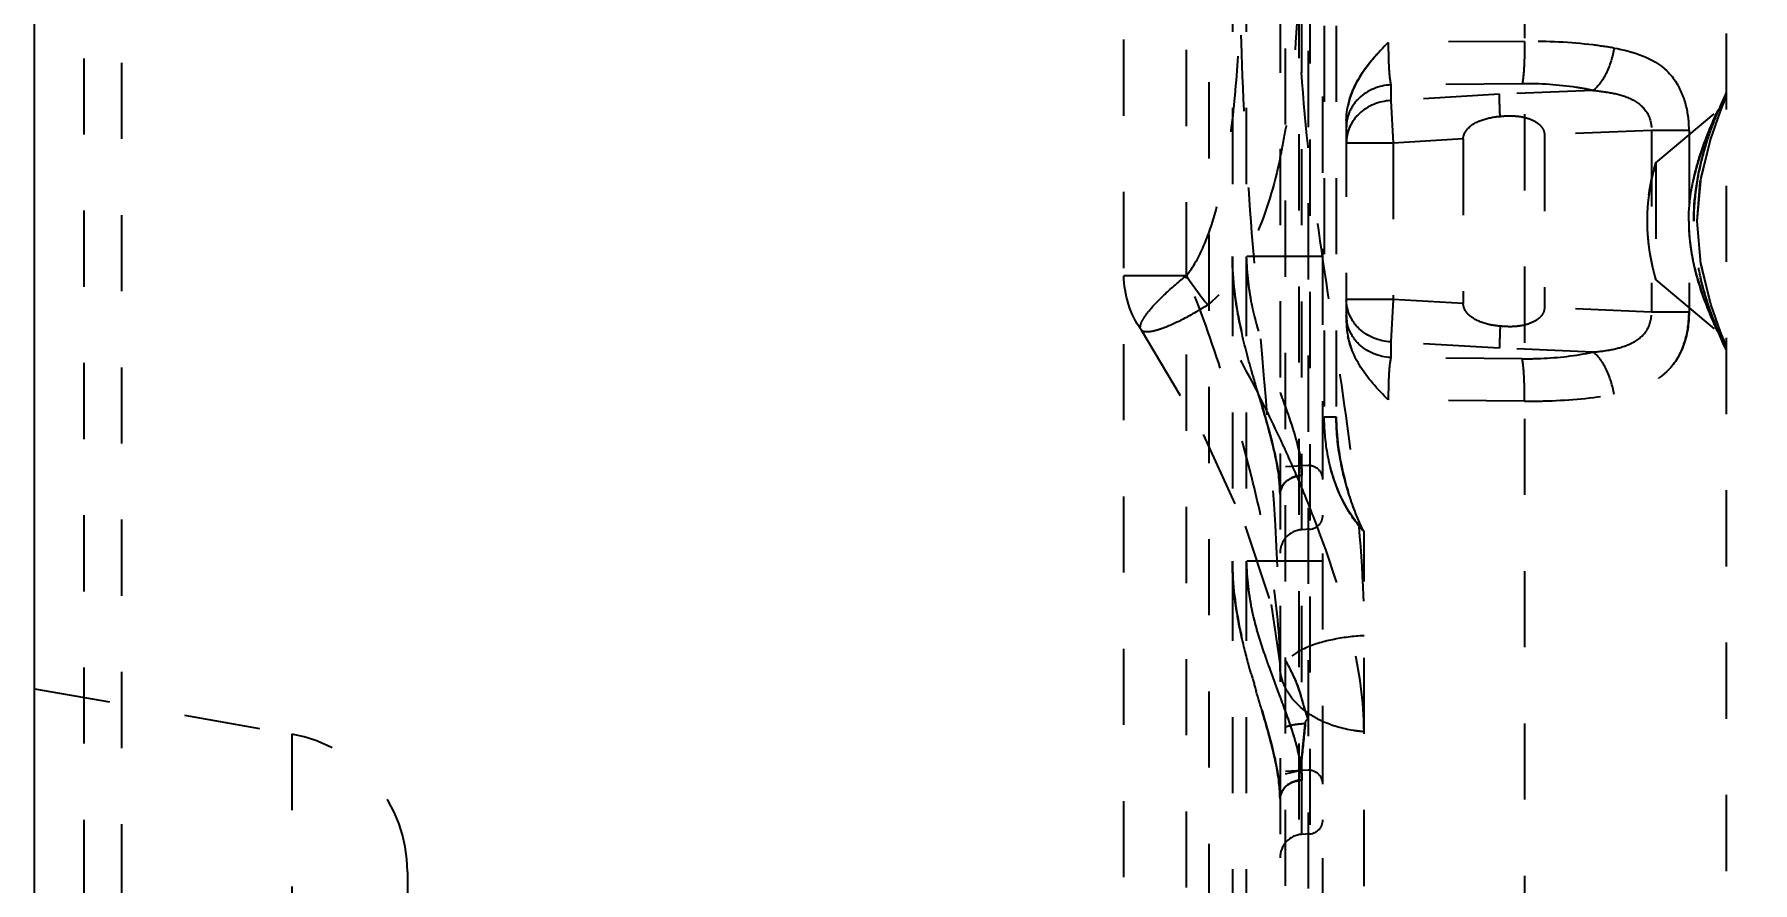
# Model space of a CAD drawing. Header units: millimetres. Extents: x 1147 to 12155, y -6137 to -4403.
# Drawn here: x 3268.09 to 3304.93, y -5221.93 to -5203.73 of the extents above; entities that cross this region are included whole.
import ezdxf

# ---------------------------------------------------------------- set-up
doc = ezdxf.new("R2010")
doc.units = ezdxf.units.MM
doc.header["$LTSCALE"] = 16.335
doc.header["$PDMODE"] = 3
doc.header["$PDSIZE"] = 0.3125
doc.linetypes.add('HIDDEN', pattern=[0.2, 0.1, -0.1])
doc.layers.get('0').update_dxf_attribs({"linetype": 'CONTINUOUS'})
doc.layers.get('Defpoints').update_dxf_attribs({"linetype": 'CONTINUOUS'})
doc.layers.add('DEFAULT_2', color=8, linetype='HIDDEN')
doc.styles.get("Standard").update_dxf_attribs({"font": 'txt', "width": 0.8})
doc.dimstyles.get("Standard").update_dxf_attribs({"dimtxt": 0.15625, "dimasz": 0.1875, "dimexe": 0.125, "dimexo": 0.0625, "dimtad": 0, "dimtih": 1, "dimtoh": 1, "dimdsep": 46, "dimtxsty": 'Standard', "dimcen": 0.09, "dimadec": 0, "dimazin": 0, "dimtp": 0.01, "dimtm": 0.01, "dimtfac": 1, "dimtofl": 0, "dimtmove": 0, "dimatfit": 3, "dimfxl": 0, "dimtolj": 1, "dimarcsym": 0})

# ---------------------------------------------------------------- blocks, each defined once
blk = doc.blocks.new('*D688')
at = {"color": 4, "lineweight": -2}
blk.add_line((3327.154, -5195.681), (3335.127, -5201.717), dxfattribs=at)
at = {"color": 4}
blk.add_solid([(3336.133, -5200.388), (3334.121, -5203.046), (3343.1, -5207.753)], dxfattribs=at)
at = {"layer": 'Defpoints', "color": 0}
for p in [(3343.1, -5207.753), (3351.073, -5213.79)]:
    blk.add_point(p, dxfattribs=at)
at = {"color": 6, "insert": (3313.867, -5185.621), "char_height": 10, "attachment_point": 5, "rotation": 322.8702}
blk.add_mtext('\\A1;∅10.00', dxfattribs=at)

msp = doc.modelspace()

# ---------------------------------------------------------------- linework, layer by layer
at = {"color": 7, "linetype": 'Continuous'}
msp.add_line((3268.086, -5503.772), (3268.086, -5023.709), dxfattribs=at)
at = {"layer": 'DEFAULT_2', "color": 8, "linetype": 'HIDDEN'}
for p, q in [((3293.277, -5402.415), (3293.277, -5115.128)), ((3295.718, -5399.454), (3295.718, -5118.089)), ((3295.207, -5396.995), (3295.207, -5120.548)), ((3294.799, -5121.249), (3294.799, -5396.294)), ((3292.79, -5388.654), (3292.79, -5127.217)), ((3295.437, -5127.584), (3295.437, -5389.959)), ((3291.451, -5388.431), (3291.451, -5129.112)), ((3294.918, -5388.619), (3294.918, -5128.948)), ((3295.401, -5128.948), (3295.401, -5388.595)), ((3293.777, -5133.436), (3293.777, -5244.192)), ((3294.074, -5133.436), (3294.074, -5244.192)), ((3295.267, -5220.896), (3295.267, -5138.281)), ((3300.043, -5169.51), (3300.043, -5254.971)), ((3304.365, -5174.31), (3304.365, -5256.018)), ((3269.144, -5200.981), (3269.144, -5316.562)), ((3269.958, -5201.076), (3269.958, -5316.467)), ((3295.747, -5203.55), (3295.747, -5211.935)), ((3296.004, -5203.549), (3296.004, -5211.936)), ((3300.043, -5203.883), (3297.121, -5203.908)), ((3299.991, -5204.793), (3297.174, -5204.817)), ((3297.174, -5204.817), (3297.174, -5205.154)), ((3299.504, -5205.019), (3297.174, -5205.154)), ((3301.51, -5204.936), (3299.504, -5205.019)), ((3304.327, -5205.179), (3304.365, -5204.985)), ((3297.174, -5205.154), (3297.226, -5206.064)), ((3302.857, -5206.486), (3304.186, -5205.371)), ((3296.221, -5205.584), (3296.221, -5209.901)), ((3302.766, -5205.794), (3300.469, -5205.89)), ((3302.766, -5205.794), (3302.766, -5209.69)), ((3303.571, -5205.794), (3302.766, -5205.794)), ((3303.571, -5205.794), (3303.571, -5209.69)), ((3297.226, -5206.064), (3296.221, -5206.064)), ((3298.728, -5205.977), (3297.226, -5206.064)), ((3297.226, -5206.064), (3297.226, -5209.421)), ((3298.728, -5205.977), (3298.728, -5209.508)), ((3300.469, -5205.89), (3300.469, -5209.595)), ((3302.857, -5206.486), (3302.849, -5206.515)), ((3302.849, -5206.514), (3302.857, -5206.486)), ((3302.857, -5206.486), (3302.857, -5208.999)), ((3295.718, -5208.497), (3293.777, -5208.497)), ((3304.032, -5209.502), (3303.816, -5208.607)), ((3292.79, -5208.911), (3291.451, -5208.911)), ((3302.857, -5208.999), (3302.849, -5208.971)), ((3302.849, -5208.973), (3302.857, -5208.999)), ((3302.857, -5208.999), (3304.186, -5210.114)), ((3297.226, -5209.421), (3296.221, -5209.421)), ((3297.226, -5209.421), (3297.174, -5210.331)), ((3298.728, -5209.508), (3297.226, -5209.421)), ((3302.766, -5209.69), (3300.469, -5209.595)), ((3303.571, -5209.69), (3302.766, -5209.69)), ((3291.82, -5210.073), (3291.82, -5210.072)), ((3297.174, -5210.331), (3297.174, -5210.667)), ((3299.504, -5210.466), (3297.174, -5210.331)), ((3299.991, -5210.692), (3297.174, -5210.667)), ((3301.51, -5210.549), (3299.504, -5210.466)), ((3304.365, -5210.499), (3304.327, -5210.306)), ((3300.043, -5211.602), (3297.121, -5211.576)), ((3295.747, -5211.935), (3296.004, -5211.935)), ((3295.401, -5212.985), (3294.918, -5213.01)), ((3295.437, -5214.348), (3295.267, -5214.36)), ((3296.6, -5248.142), (3296.6, -5214.406)), ((3295.718, -5215.032), (3293.777, -5215.032)), ((3268.086, -5217.772), (3273.607, -5218.745)), ((3273.607, -5218.745), (3273.607, -5249.798)), ((3295.237, -5219.529), (3295.34, -5218.524)), ((3295.237, -5219.529), (3295.34, -5218.524)), ((3295.237, -5219.529), (3295.34, -5218.524)), ((3295.263, -5219.268), (3295.238, -5219.527)), ((3295.263, -5219.268), (3295.238, -5219.527)), ((3295.263, -5219.268), (3295.238, -5219.527)), ((3295.401, -5219.521), (3294.918, -5219.546)), ((3295.437, -5220.884), (3295.267, -5220.896)), ((3276.086, -5221.699), (3276.086, -5246.844))]:
    msp.add_line(p, q, dxfattribs=at)
for points in [[(3303.743, -5207.742), (3303.811, -5206.904), (3304.028, -5205.998), (3304.245, -5205.382), (3304.327, -5205.179)], [(3303.743, -5207.742), (3303.829, -5206.8), (3304.045, -5205.942)], [(3304.327, -5210.306), (3304.248, -5210.112), (3304.039, -5209.524), (3303.823, -5208.653), (3303.743, -5207.742)], [(3291.82, -5210.073), (3293.154, -5212.318), (3294.054, -5214.286)], [(3294.054, -5214.286), (3294.608, -5215.963), (3294.799, -5217.273)], [(3294.918, -5219.594), (3295.19, -5219.533), (3295.237, -5219.529)]]:
    msp.add_lwpolyline(points, dxfattribs=at)
for centre, radius, start, end in [((3303.863, -5204.985), 0.503, 310, 337.3625), ((3281.421, -5203.485), 13.692, 347.8092, 350.4934), ((3297.038, -5205.728), 0.817, 170.3385, 179.9419), ((3297.094, -5206.077), 0.875, 148.5457, 157.6659), ((3308.912, -5208.215), 6.297, 164.3342, 165.3079), ((3307.838, -5207.928), 5.185, 165.3687, 166.8142), ((3307.472, -5207.74), 3.908, 180.0395, 186.3546), ((3307.005, -5207.721), 4.336, 187.7821, 189.8005), ((3307.551, -5207.623), 4.891, 189.8399, 193.2236), ((3307.456, -5207.643), 4.794, 189.8041, 193.2703), ((3307.912, -5207.688), 4.352, 186.3922, 191.6256), ((3307.909, -5207.539), 5.259, 193.2225, 195.2323), ((3307.877, -5207.547), 5.226, 193.2293, 195.2292), ((3298.894, -5204.886), 7.312, 213.4055, 219.4948), ((3309.585, -5207.083), 6.996, 195.2255, 195.6739), ((3310.378, -5206.862), 7.818, 195.2719, 195.6535), ((3297.037, -5209.757), 0.816, 180.0559, 189.4719), ((3297.094, -5209.408), 0.875, 202.3343, 211.2311), ((3301.245, -5209.691), 2.325, 353.7916, 0.0226), ((3303.863, -5210.499), 0.503, 22.6122, 50), ((3313.68, -5206.172), 10.271, 202.6802, 204.8374), ((3267.597, -5225.044), 29.997, 24.8968, 25.3834), ((3267.866, -5224.919), 29.7, 24.3215, 24.897), ((3268.496, -5224.636), 29.01, 22.7734, 24.3257), ((3292.363, -5213.326), 2.906, 2.5762, 5.8971), ((3295.416, -5213.286), 0.302, 0, 93), ((3269.265, -5224.311), 28.175, 22.0675, 22.7697), ((3272.411, -5223.062), 24.79, 19.8146, 22.1229), ((3295.416, -5214.047), 0.302, 274, 0), ((3295.302, -5214.861), 0.503, 94, 180), ((3329.691, -5207.333), 36.924, 195.9109, 196.5033), ((3273.086, -5221.699), 3, 0, 80), ((3615.323, -5251.643), 321.692, 174.09089, 174.22401), ((3612.624, -5251.371), 318.98, 174.08967, 174.22398), ((3292.363, -5219.861), 2.906, 2.5762, 5.8971), ((3292.406, -5219.856), 2.864, 2.5072, 5.8762), ((3295.416, -5219.822), 0.302, 0, 93), ((3295.416, -5220.583), 0.302, 274, 0), ((3295.302, -5221.397), 0.503, 94, 180)]:
    msp.add_arc(centre, radius, start, end, dxfattribs=at)
for points, knots in [([(3294.799, -5187.442), (3294.799, -5189.899), (3294.466, -5193.62), (3294.043, -5198.616), (3293.898, -5202.463), (3294.043, -5206.31), (3294.466, -5211.307), (3294.799, -5215.028), (3294.799, -5217.485)], [0, 0, 0, 0, 0.244928, 0.371582, 0.499981, 0.62839, 0.755057, 1, 1, 1, 1]), ([(3296.6, -5188.293), (3296.6, -5189.429), (3296.411, -5191.743), (3295.882, -5195.227), (3295.342, -5198.802), (3295.096, -5202.464), (3295.343, -5206.125), (3295.882, -5209.7), (3296.411, -5213.184), (3296.6, -5215.498), (3296.6, -5216.634)], [0, 0, 0, 0, 0.119592, 0.243677, 0.370971, 0.500001, 0.629031, 0.756324, 0.880409, 1, 1, 1, 1]), ([(3292.79, -5208.911), (3292.944, -5208.721), (3293.192, -5208.266), (3293.52, -5207.253), (3293.769, -5205.881), (3293.916, -5204.187), (3293.961, -5202.464), (3293.916, -5200.741), (3293.769, -5199.046), (3293.52, -5197.674), (3293.192, -5196.661), (3292.944, -5196.206), (3292.79, -5196.016)], [0, 0, 0, 0, 0.05537, 0.115462, 0.240655, 0.369591, 0.49998, 0.630371, 0.759314, 0.884517, 0.944615, 1, 1, 1, 1]), ([(3294.925, -5199.181), (3295.107, -5200.263), (3295.25, -5202.463), (3295.107, -5204.664), (3294.925, -5205.746)], [0, 0, 0, 0, 0.499999, 1, 1, 1, 1]), ([(3296.221, -5205.584), (3296.221, -5205.261), (3296.449, -5204.614), (3296.892, -5204.138), (3297.121, -5203.908)], [0, 0, 0, 0, 0.498791, 1, 1, 1, 1]), ([(3297.121, -5203.908), (3296.893, -5204.138), (3296.449, -5204.614), (3296.221, -5205.261), (3296.221, -5205.584)], [0, 0, 0, 0, 0.501236, 1, 1, 1, 1]), ([(3297.121, -5203.908), (3297.12, -5204.089), (3297.127, -5204.392), (3297.148, -5204.697), (3297.174, -5204.817)], [0, 0, 0, 0, 0.593662, 1, 1, 1, 1]), ([(3300.043, -5203.883), (3300.045, -5204.062), (3300.038, -5204.366), (3300.017, -5204.671), (3299.991, -5204.793)], [0, 0, 0, 0, 0.590938, 1, 1, 1, 1]), ([(3301.962, -5204.026), (3301.813, -5204.001), (3301.177, -5203.91), (3300.534, -5203.879), (3300.043, -5203.883)], [0, 0, 0, 0, 0.236161, 1, 1, 1, 1]), ([(3301.962, -5204.026), (3301.932, -5204.214), (3301.833, -5204.546), (3301.634, -5204.845), (3301.51, -5204.936)], [0, 0, 0, 0, 0.553804, 1, 1, 1, 1]), ([(3301.962, -5204.026), (3302.369, -5204.094), (3303.025, -5204.304), (3303.504, -5205.077), (3303.571, -5205.546), (3303.571, -5205.794)], [0, 0, 0, 0, 0.471237, 0.716067, 1, 1, 1, 1]), ([(3297.174, -5204.817), (3296.929, -5204.829), (3296.554, -5204.979), (3296.272, -5205.377), (3296.221, -5205.612), (3296.221, -5205.727)], [0, 0, 0, 0, 0.511808, 0.759391, 1, 1, 1, 1]), ([(3299.519, -5205.492), (3299.517, -5205.443), (3299.511, -5205.286), (3299.505, -5205.128), (3299.504, -5205.019)], [0, 0, 0, 0, 0.31128, 1, 1, 1, 1]), ([(3301.51, -5204.936), (3301.392, -5204.911), (3300.891, -5204.821), (3300.38, -5204.789), (3299.991, -5204.793)], [0, 0, 0, 0, 0.236421, 1, 1, 1, 1]), ([(3301.51, -5204.936), (3301.652, -5204.948), (3301.932, -5204.983), (3302.336, -5205.097), (3302.691, -5205.354), (3302.772, -5205.65), (3302.766, -5205.794)], [0, 0, 0, 0, 0.254534, 0.500848, 0.742548, 1, 1, 1, 1]), ([(3303.571, -5205.794), (3303.571, -5205.728), (3303.56, -5205.474), (3303.507, -5205.22), (3303.439, -5205.044)], [0, 0, 0, 0, 0.259739, 1, 1, 1, 1]), ([(3303.671, -5207.742), (3303.67, -5207.266), (3303.815, -5206.31), (3304.165, -5205.418), (3304.365, -5204.985)], [0, 0, 0, 0, 0.499646, 1, 1, 1, 1]), ([(3304.365, -5204.985), (3304.36, -5204.992), (3304.349, -5205.027), (3304.313, -5205.094), (3304.265, -5205.209), (3304.226, -5205.299), (3304.204, -5205.35)], [0, 0, 0, 0, 0.066792, 0.263318, 0.579155, 1, 1, 1, 1]), ([(3297.174, -5205.154), (3296.929, -5205.166), (3296.554, -5205.315), (3296.272, -5205.713), (3296.221, -5205.949), (3296.221, -5206.064)], [0, 0, 0, 0, 0.511744, 0.759373, 1, 1, 1, 1]), ([(3298.728, -5205.977), (3298.728, -5205.895), (3298.839, -5205.694), (3299.148, -5205.55), (3299.394, -5205.499), (3299.519, -5205.492)], [0, 0, 0, 0, 0.2485, 0.621847, 1, 1, 1, 1]), ([(3299.519, -5205.492), (3299.614, -5205.482), (3299.804, -5205.472), (3300.085, -5205.514), (3300.308, -5205.607), (3300.44, -5205.747), (3300.469, -5205.842), (3300.469, -5205.89)], [0, 0, 0, 0, 0.252055, 0.50235, 0.749569, 0.874029, 1, 1, 1, 1]), ([(3304.186, -5205.371), (3304.174, -5205.39), (3304.145, -5205.469), (3304.069, -5205.626), (3303.971, -5205.872), (3303.808, -5206.301), (3303.625, -5206.925), (3303.563, -5207.463), (3303.563, -5207.742)], [0, 0, 0, 0, 0.02696, 0.101978, 0.212676, 0.347649, 0.660393, 1, 1, 1, 1]), ([(3303.651, -5206.914), (3303.688, -5206.735), (3303.827, -5206.213), (3304.031, -5205.711), (3304.179, -5205.385)], [0, 0, 0, 0, 0.337343, 1, 1, 1, 1]), ([(3304.204, -5205.35), (3304.185, -5205.396), (3304.099, -5205.607), (3304.02, -5205.822), (3303.965, -5205.992)], [0, 0, 0, 0, 0.215405, 1, 1, 1, 1]), ([(3303.965, -5205.992), (3303.946, -5206.05), (3303.87, -5206.297), (3303.807, -5206.548), (3303.769, -5206.742)], [0, 0, 0, 0, 0.23577, 1, 1, 1, 1]), ([(3294.804, -5206.376), (3294.677, -5206.963), (3294.351, -5208.102), (3293.707, -5209.165), (3293.252, -5209.536)], [0, 0, 0, 0, 0.505552, 1, 1, 1, 1]), ([(3302.821, -5206.618), (3302.823, -5206.607), (3302.833, -5206.573), (3302.842, -5206.538), (3302.849, -5206.514)], [0, 0, 0, 0, 0.31253, 1, 1, 1, 1]), ([(3302.789, -5206.745), (3302.782, -5206.777), (3302.75, -5206.92), (3302.724, -5207.064), (3302.709, -5207.178)], [0, 0, 0, 0, 0.219474, 1, 1, 1, 1]), ([(3302.709, -5207.178), (3302.714, -5207.137), (3302.736, -5206.992), (3302.765, -5206.848), (3302.789, -5206.745)], [0, 0, 0, 0, 0.277266, 1, 1, 1, 1]), ([(3303.563, -5207.742), (3303.563, -5207.672), (3303.571, -5207.394), (3303.609, -5207.117), (3303.651, -5206.914)], [0, 0, 0, 0, 0.252997, 1, 1, 1, 1]), ([(3303.769, -5206.742), (3303.754, -5206.823), (3303.697, -5207.153), (3303.671, -5207.489), (3303.671, -5207.742)], [0, 0, 0, 0, 0.24387, 1, 1, 1, 1]), ([(3302.709, -5207.178), (3302.702, -5207.223), (3302.68, -5207.41), (3302.67, -5207.599), (3302.67, -5207.742)], [0, 0, 0, 0, 0.241335, 1, 1, 1, 1]), ([(3302.67, -5207.742), (3302.67, -5207.791), (3302.673, -5207.98), (3302.69, -5208.169), (3302.709, -5208.308)], [0, 0, 0, 0, 0.255595, 1, 1, 1, 1]), ([(3303.563, -5207.742), (3303.563, -5208.022), (3303.625, -5208.56), (3303.808, -5209.184), (3303.971, -5209.613), (3304.069, -5209.858), (3304.145, -5210.016), (3304.174, -5210.095), (3304.186, -5210.114)], [0, 0, 0, 0, 0.339648, 0.65241, 0.787384, 0.898063, 0.973047, 1, 1, 1, 1]), ([(3304.365, -5210.499), (3304.359, -5210.478), (3304.315, -5210.402), (3304.247, -5210.231), (3304.133, -5209.968), (3304.006, -5209.624), (3303.876, -5209.215), (3303.724, -5208.588), (3303.671, -5208.085), (3303.671, -5207.742)], [0, 0, 0, 0, 0.023357, 0.090231, 0.193089, 0.323651, 0.474935, 0.641396, 1, 1, 1, 1]), ([(3293.777, -5208.497), (3293.776, -5208.992), (3293.904, -5209.956), (3294.286, -5211.291), (3294.647, -5212.477), (3294.799, -5213.246), (3294.799, -5213.597)], [0, 0, 0, 0, 0.285147, 0.554452, 0.798222, 1, 1, 1, 1]), ([(3293.958, -5210.04), (3293.931, -5209.915), (3293.831, -5209.406), (3293.777, -5208.887), (3293.777, -5208.497)], [0, 0, 0, 0, 0.246314, 1, 1, 1, 1]), ([(3294.074, -5208.497), (3294.074, -5208.961), (3294.228, -5209.865), (3294.674, -5211.086), (3295.085, -5212.164), (3295.267, -5212.872), (3295.267, -5213.195)], [0, 0, 0, 0, 0.286105, 0.557552, 0.801085, 1, 1, 1, 1]), ([(3304.052, -5209.811), (3304.017, -5209.728), (3303.853, -5209.323), (3303.719, -5208.904), (3303.65, -5208.565)], [0, 0, 0, 0, 0.207265, 1, 1, 1, 1]), ([(3303.77, -5208.745), (3303.797, -5208.883), (3303.907, -5209.356), (3304.071, -5209.814), (3304.203, -5210.132)], [0, 0, 0, 0, 0.290364, 1, 1, 1, 1]), ([(3291.82, -5210.072), (3291.791, -5210.032), (3291.817, -5209.921), (3291.892, -5209.793), (3292.055, -5209.575), (3292.355, -5209.274), (3292.633, -5209.037), (3292.79, -5208.911)], [0, 0, 0, 0, 0.095168, 0.180739, 0.296736, 0.612671, 1, 1, 1, 1]), ([(3294.799, -5217.278), (3294.799, -5216.619), (3294.648, -5215.247), (3294.202, -5213.173), (3293.588, -5211.037), (3293.087, -5209.612), (3292.79, -5208.911)], [0, 0, 0, 0, 0.228701, 0.476606, 0.735898, 1, 1, 1, 1]), ([(3293.252, -5209.536), (3293.079, -5209.644), (3292.76, -5209.83), (3292.372, -5210.015), (3292.11, -5210.097), (3291.963, -5210.125), (3291.849, -5210.113), (3291.82, -5210.073)], [0, 0, 0, 0, 0.3875, 0.703611, 0.819655, 0.90516, 1, 1, 1, 1]), ([(3294.698, -5212.185), (3294.485, -5211.735), (3294.03, -5210.837), (3293.529, -5209.962), (3293.252, -5209.536)], [0, 0, 0, 0, 0.494629, 1, 1, 1, 1]), ([(3297.174, -5210.331), (3296.929, -5210.319), (3296.554, -5210.17), (3296.272, -5209.772), (3296.221, -5209.536), (3296.221, -5209.421)], [0, 0, 0, 0, 0.511743, 0.759372, 1, 1, 1, 1]), ([(3299.519, -5209.992), (3299.435, -5209.988), (3299.229, -5209.955), (3298.97, -5209.859), (3298.778, -5209.695), (3298.728, -5209.57), (3298.728, -5209.508)], [0, 0, 0, 0, 0.251785, 0.625526, 0.812341, 1, 1, 1, 1]), ([(3297.174, -5210.667), (3296.929, -5210.656), (3296.554, -5210.506), (3296.272, -5210.108), (3296.221, -5209.872), (3296.221, -5209.757)], [0, 0, 0, 0, 0.511808, 0.759391, 1, 1, 1, 1]), ([(3297.121, -5211.576), (3296.893, -5211.347), (3296.449, -5210.871), (3296.221, -5210.223), (3296.221, -5209.901)], [0, 0, 0, 0, 0.501229, 1, 1, 1, 1]), ([(3300.469, -5209.595), (3300.469, -5209.642), (3300.44, -5209.738), (3300.308, -5209.877), (3300.085, -5209.971), (3299.804, -5210.013), (3299.614, -5210.002), (3299.519, -5209.992)], [0, 0, 0, 0, 0.125896, 0.250357, 0.497608, 0.747919, 1, 1, 1, 1]), ([(3301.51, -5210.549), (3301.652, -5210.537), (3301.932, -5210.502), (3302.336, -5210.388), (3302.691, -5210.131), (3302.772, -5209.835), (3302.766, -5209.69)], [0, 0, 0, 0, 0.254535, 0.500851, 0.742552, 1, 1, 1, 1]), ([(3303.571, -5209.69), (3303.571, -5209.939), (3303.504, -5210.408), (3303.025, -5211.18), (3302.369, -5211.39), (3301.962, -5211.459)], [0, 0, 0, 0, 0.283898, 0.528822, 1, 1, 1, 1]), ([(3304.186, -5210.114), (3304.19, -5210.12), (3304.159, -5210.062), (3304.15, -5210.032), (3304.099, -5209.923), (3304.07, -5209.853), (3304.052, -5209.811)], [0, 0, 0, 0, 0.068562, 0.268587, 0.585367, 1, 1, 1, 1]), ([(3294.288, -5211.286), (3294.258, -5211.186), (3294.137, -5210.773), (3294.026, -5210.357), (3293.958, -5210.04)], [0, 0, 0, 0, 0.243437, 1, 1, 1, 1]), ([(3299.519, -5209.992), (3299.517, -5210.041), (3299.511, -5210.199), (3299.505, -5210.357), (3299.504, -5210.466)], [0, 0, 0, 0, 0.311281, 1, 1, 1, 1]), ([(3303.324, -5210.679), (3303.355, -5210.627), (3303.474, -5210.397), (3303.536, -5210.14), (3303.557, -5209.943)], [0, 0, 0, 0, 0.234306, 1, 1, 1, 1]), ([(3297.174, -5210.667), (3297.148, -5210.788), (3297.127, -5211.093), (3297.12, -5211.396), (3297.121, -5211.576)], [0, 0, 0, 0, 0.406397, 1, 1, 1, 1]), ([(3299.991, -5210.692), (3300.124, -5210.693), (3300.633, -5210.685), (3301.142, -5210.627), (3301.51, -5210.549)], [0, 0, 0, 0, 0.261456, 1, 1, 1, 1]), ([(3301.962, -5211.459), (3301.932, -5211.271), (3301.833, -5210.939), (3301.634, -5210.64), (3301.51, -5210.549)], [0, 0, 0, 0, 0.553804, 1, 1, 1, 1]), ([(3301.962, -5211.459), (3301.932, -5211.271), (3301.833, -5210.939), (3301.634, -5210.64), (3301.51, -5210.549)], [0, 0, 0, 0, 0.553803, 1, 1, 1, 1]), ([(3300.043, -5211.602), (3300.045, -5211.423), (3300.038, -5211.119), (3300.017, -5210.814), (3299.991, -5210.692)], [0, 0, 0, 0, 0.590938, 1, 1, 1, 1]), ([(3294.636, -5212.515), (3294.612, -5212.418), (3294.504, -5212.006), (3294.38, -5211.598), (3294.288, -5211.286)], [0, 0, 0, 0, 0.236856, 1, 1, 1, 1]), ([(3294.933, -5211.775), (3294.952, -5211.828), (3295.025, -5212.034), (3295.092, -5212.242), (3295.134, -5212.398)], [0, 0, 0, 0, 0.259951, 1, 1, 1, 1]), ([(3300.043, -5211.602), (3300.211, -5211.603), (3300.853, -5211.595), (3301.495, -5211.538), (3301.962, -5211.459)], [0, 0, 0, 0, 0.261473, 1, 1, 1, 1]), ([(3296.6, -5214.403), (3296.456, -5214.234), (3296.193, -5213.873), (3295.834, -5213.054), (3295.76, -5212.379), (3295.747, -5211.935)], [0, 0, 0, 0, 0.250265, 0.499239, 1, 1, 1, 1]), ([(3295.867, -5212.964), (3295.847, -5212.882), (3295.777, -5212.543), (3295.747, -5212.196), (3295.747, -5211.935)], [0, 0, 0, 0, 0.246112, 1, 1, 1, 1]), ([(3296.004, -5211.936), (3296.005, -5212.362), (3296.127, -5213.214), (3296.409, -5214.025), (3296.6, -5214.406)], [0, 0, 0, 0, 0.500055, 1, 1, 1, 1]), ([(3295.134, -5212.398), (3295.149, -5212.453), (3295.201, -5212.66), (3295.238, -5212.871), (3295.254, -5213.027)], [0, 0, 0, 0, 0.26557, 1, 1, 1, 1]), ([(3294.799, -5213.597), (3294.799, -5213.514), (3294.78, -5213.149), (3294.704, -5212.789), (3294.636, -5212.515)], [0, 0, 0, 0, 0.227041, 1, 1, 1, 1]), ([(3295.267, -5213.195), (3295.148, -5213.202), (3294.921, -5213.273), (3294.799, -5213.495), (3294.799, -5213.597)], [0, 0, 0, 0, 0.5377, 1, 1, 1, 1]), ([(3296.156, -5213.758), (3296.125, -5213.697), (3296.005, -5213.441), (3295.918, -5213.171), (3295.867, -5212.964)], [0, 0, 0, 0, 0.244847, 1, 1, 1, 1]), ([(3294.799, -5213.597), (3294.799, -5213.576), (3294.81, -5213.484), (3294.858, -5213.398), (3294.907, -5213.348)], [0, 0, 0, 0, 0.230662, 1, 1, 1, 1]), ([(3296.601, -5214.402), (3296.557, -5214.356), (3296.385, -5214.158), (3296.245, -5213.935), (3296.156, -5213.758)], [0, 0, 0, 0, 0.244561, 1, 1, 1, 1]), ([(3296.6, -5218.694), (3296.601, -5218.041), (3296.387, -5216.663), (3295.98, -5215.343), (3295.733, -5214.659)], [0, 0, 0, 0, 0.473107, 1, 1, 1, 1]), ([(3293.777, -5215.032), (3293.776, -5215.528), (3293.904, -5216.492), (3294.286, -5217.827), (3294.647, -5219.013), (3294.799, -5219.782), (3294.799, -5220.133)], [0, 0, 0, 0, 0.285147, 0.554452, 0.798222, 1, 1, 1, 1]), ([(3293.777, -5215.032), (3293.776, -5215.528), (3293.904, -5216.492), (3294.286, -5217.827), (3294.647, -5219.013), (3294.799, -5219.782), (3294.799, -5220.133)], [0, 0, 0, 0, 0.285147, 0.554452, 0.798222, 1, 1, 1, 1]), ([(3293.777, -5215.032), (3293.777, -5215.528), (3293.904, -5216.492), (3294.286, -5217.827), (3294.647, -5219.013), (3294.799, -5219.782), (3294.799, -5220.133)], [0, 0, 0, 0, 0.285133, 0.554444, 0.798221, 1, 1, 1, 1]), ([(3293.958, -5216.575), (3293.931, -5216.451), (3293.831, -5215.942), (3293.777, -5215.423), (3293.777, -5215.032)], [0, 0, 0, 0, 0.246289, 1, 1, 1, 1]), ([(3293.958, -5216.575), (3293.931, -5216.45), (3293.831, -5215.942), (3293.777, -5215.423), (3293.777, -5215.032)], [0, 0, 0, 0, 0.246314, 1, 1, 1, 1]), ([(3293.958, -5216.575), (3293.931, -5216.45), (3293.831, -5215.942), (3293.777, -5215.423), (3293.777, -5215.032)], [0, 0, 0, 0, 0.246314, 1, 1, 1, 1]), ([(3294.074, -5215.032), (3294.074, -5215.496), (3294.228, -5216.4), (3294.674, -5217.622), (3295.085, -5218.7), (3295.267, -5219.408), (3295.267, -5219.731)], [0, 0, 0, 0, 0.286105, 0.557552, 0.801085, 1, 1, 1, 1]), ([(3294.074, -5215.032), (3294.074, -5215.496), (3294.228, -5216.4), (3294.674, -5217.622), (3295.085, -5218.7), (3295.267, -5219.408), (3295.267, -5219.731)], [0, 0, 0, 0, 0.286105, 0.557551, 0.801085, 1, 1, 1, 1]), ([(3294.201, -5216.118), (3294.219, -5216.202), (3294.297, -5216.531), (3294.402, -5216.853), (3294.486, -5217.091)], [0, 0, 0, 0, 0.254126, 1, 1, 1, 1]), ([(3294.181, -5217.455), (3294.161, -5217.384), (3294.08, -5217.092), (3294.006, -5216.799), (3293.958, -5216.575)], [0, 0, 0, 0, 0.245642, 1, 1, 1, 1]), ([(3294.182, -5217.455), (3294.161, -5217.384), (3294.08, -5217.092), (3294.006, -5216.798), (3293.958, -5216.575)], [0, 0, 0, 0, 0.245643, 1, 1, 1, 1]), ([(3296.6, -5216.634), (3296.371, -5216.645), (3295.933, -5216.7), (3295.354, -5216.867), (3294.943, -5217.121), (3294.799, -5217.376), (3294.799, -5217.485)], [0, 0, 0, 0, 0.324776, 0.622995, 0.846378, 1, 1, 1, 1]), ([(3294.485, -5217.09), (3294.511, -5217.164), (3294.613, -5217.451), (3294.72, -5217.736), (3294.799, -5217.948)], [0, 0, 0, 0, 0.256541, 1, 1, 1, 1]), ([(3294.486, -5217.091), (3294.511, -5217.165), (3294.613, -5217.451), (3294.72, -5217.736), (3294.799, -5217.948)], [0, 0, 0, 0, 0.256535, 1, 1, 1, 1]), ([(3294.486, -5217.091), (3294.511, -5217.165), (3294.613, -5217.451), (3294.72, -5217.736), (3294.799, -5217.948)], [0, 0, 0, 0, 0.256535, 1, 1, 1, 1]), ([(3295.401, -5218.424), (3295.37, -5218.329), (3295.306, -5218.129), (3295.191, -5217.691), (3295.036, -5217.371), (3294.918, -5217.158)], [0, 0, 0, 0, 0.221515, 0.46267, 1, 1, 1, 1]), ([(3295.291, -5218.069), (3295.258, -5217.953), (3295.196, -5217.711), (3295.085, -5217.486), (3295.027, -5217.369)], [0, 0, 0, 0, 0.47962, 1, 1, 1, 1]), ([(3295.291, -5218.069), (3295.258, -5217.953), (3295.196, -5217.711), (3295.085, -5217.486), (3295.027, -5217.369)], [0, 0, 0, 0, 0.47962, 1, 1, 1, 1]), ([(3294.637, -5219.054), (3294.613, -5218.956), (3294.504, -5218.543), (3294.38, -5218.135), (3294.288, -5217.822)], [0, 0, 0, 0, 0.236821, 1, 1, 1, 1]), ([(3295.702, -5218.467), (3295.615, -5218.427), (3295.297, -5218.253), (3295.021, -5217.98), (3294.906, -5217.738)], [0, 0, 0, 0, 0.264536, 1, 1, 1, 1]), ([(3294.933, -5218.31), (3294.952, -5218.364), (3295.025, -5218.57), (3295.093, -5218.779), (3295.135, -5218.935)], [0, 0, 0, 0, 0.259977, 1, 1, 1, 1]), ([(3295.401, -5218.425), (3295.392, -5218.397), (3295.353, -5218.278), (3295.316, -5218.16), (3295.291, -5218.069)], [0, 0, 0, 0, 0.239293, 1, 1, 1, 1]), ([(3295.401, -5218.425), (3295.392, -5218.397), (3295.353, -5218.278), (3295.316, -5218.16), (3295.291, -5218.069)], [0, 0, 0, 0, 0.239293, 1, 1, 1, 1]), ([(3295.339, -5218.525), (3295.305, -5218.525), (3295.162, -5218.531), (3295.02, -5218.56), (3294.918, -5218.594)], [0, 0, 0, 0, 0.243966, 1, 1, 1, 1]), ([(3295.339, -5218.525), (3295.305, -5218.525), (3295.162, -5218.531), (3295.02, -5218.56), (3294.918, -5218.594)], [0, 0, 0, 0, 0.243967, 1, 1, 1, 1]), ([(3295.339, -5218.525), (3295.305, -5218.525), (3295.162, -5218.531), (3295.02, -5218.56), (3294.918, -5218.594)], [0, 0, 0, 0, 0.243967, 1, 1, 1, 1]), ([(3295.401, -5218.424), (3295.381, -5218.437), (3295.343, -5218.459), (3295.332, -5218.507), (3295.339, -5218.524)], [0, 0, 0, 0, 0.563796, 1, 1, 1, 1]), ([(3295.401, -5218.424), (3295.381, -5218.437), (3295.343, -5218.459), (3295.332, -5218.507), (3295.339, -5218.524)], [0, 0, 0, 0, 0.563796, 1, 1, 1, 1]), ([(3295.401, -5218.424), (3295.381, -5218.437), (3295.343, -5218.459), (3295.332, -5218.507), (3295.339, -5218.524)], [0, 0, 0, 0, 0.563796, 1, 1, 1, 1]), ([(3296.6, -5218.694), (3296.521, -5218.688), (3296.214, -5218.653), (3295.911, -5218.565), (3295.702, -5218.467)], [0, 0, 0, 0, 0.255089, 1, 1, 1, 1]), ([(3294.799, -5220.133), (3294.799, -5220.05), (3294.78, -5219.684), (3294.704, -5219.325), (3294.636, -5219.051)], [0, 0, 0, 0, 0.227039, 1, 1, 1, 1]), ([(3294.799, -5220.133), (3294.799, -5220.05), (3294.78, -5219.685), (3294.704, -5219.325), (3294.636, -5219.051)], [0, 0, 0, 0, 0.227041, 1, 1, 1, 1]), ([(3294.799, -5220.132), (3294.799, -5220.05), (3294.78, -5219.685), (3294.704, -5219.327), (3294.637, -5219.054)], [0, 0, 0, 0, 0.227082, 1, 1, 1, 1]), ([(3295.134, -5218.934), (3295.149, -5218.988), (3295.201, -5219.196), (3295.238, -5219.407), (3295.254, -5219.563)], [0, 0, 0, 0, 0.265573, 1, 1, 1, 1]), ([(3295.134, -5218.934), (3295.149, -5218.989), (3295.201, -5219.196), (3295.238, -5219.407), (3295.254, -5219.563)], [0, 0, 0, 0, 0.26557, 1, 1, 1, 1]), ([(3295.135, -5218.935), (3295.15, -5218.99), (3295.201, -5219.197), (3295.239, -5219.407), (3295.254, -5219.563)], [0, 0, 0, 0, 0.265545, 1, 1, 1, 1]), ([(3295.267, -5219.73), (3295.148, -5219.737), (3294.921, -5219.809), (3294.799, -5220.03), (3294.799, -5220.132)], [0, 0, 0, 0, 0.537706, 1, 1, 1, 1]), ([(3295.267, -5219.731), (3295.148, -5219.737), (3294.921, -5219.809), (3294.799, -5220.03), (3294.799, -5220.133)], [0, 0, 0, 0, 0.5377, 1, 1, 1, 1]), ([(3295.031, -5219.794), (3295.014, -5219.803), (3294.948, -5219.84), (3294.892, -5219.894), (3294.862, -5219.94)], [0, 0, 0, 0, 0.261639, 1, 1, 1, 1]), ([(3295.031, -5219.794), (3295.014, -5219.803), (3294.948, -5219.84), (3294.892, -5219.894), (3294.862, -5219.94)], [0, 0, 0, 0, 0.261636, 1, 1, 1, 1]), ([(3294.862, -5219.94), (3294.852, -5219.955), (3294.818, -5220.014), (3294.799, -5220.083), (3294.799, -5220.132)], [0, 0, 0, 0, 0.267677, 1, 1, 1, 1])]:
    msp.add_open_spline(points, degree=3, knots=knots, dxfattribs=at)
for points in [[(3303.439, -5205.044), (3303.405, -5204.957), (3303.364, -5204.871), (3303.314, -5204.791)], [(3296.285, -5205.745), (3296.244, -5205.845), (3296.221, -5205.955), (3296.221, -5206.064)], [(3294.074, -5208.497), (3294.089, -5208.86), (3294.126, -5209.225), (3294.201, -5209.582)], [(3291.82, -5210.072), (3291.585, -5209.741), (3291.451, -5209.317), (3291.451, -5208.911)], [(3296.285, -5209.74), (3296.244, -5209.64), (3296.221, -5209.529), (3296.221, -5209.421)], [(3296.221, -5209.901), (3296.221, -5210.099), (3296.263, -5210.3), (3296.334, -5210.485)], [(3294.799, -5211.412), (3294.844, -5211.533), (3294.889, -5211.653), (3294.933, -5211.775)], [(3296.081, -5212.797), (3296.032, -5212.513), (3296.004, -5212.224), (3296.004, -5211.935)], [(3296.285, -5213.621), (3296.199, -5213.352), (3296.129, -5213.076), (3296.081, -5212.797)], [(3295.025, -5213.261), (3295.1, -5213.223), (3295.183, -5213.2), (3295.267, -5213.195)], [(3294.907, -5213.348), (3294.941, -5213.313), (3294.982, -5213.284), (3295.025, -5213.261)], [(3296.6, -5214.408), (3296.474, -5214.155), (3296.371, -5213.89), (3296.285, -5213.621)], [(3294.074, -5215.032), (3294.089, -5215.396), (3294.126, -5215.761), (3294.201, -5216.118)], [(3294.819, -5217.475), (3294.806, -5217.412), (3294.799, -5217.347), (3294.799, -5217.282)], [(3295.027, -5217.369), (3294.993, -5217.298), (3294.957, -5217.227), (3294.918, -5217.158)], [(3295.027, -5217.369), (3294.993, -5217.298), (3294.957, -5217.227), (3294.918, -5217.158)], [(3294.906, -5217.738), (3294.867, -5217.655), (3294.837, -5217.566), (3294.819, -5217.475)], [(3294.799, -5217.948), (3294.844, -5218.068), (3294.889, -5218.189), (3294.933, -5218.31)], [(3295.339, -5218.525), (3295.197, -5218.526), (3295.053, -5218.548), (3294.918, -5218.594)], [(3295.339, -5218.525), (3295.197, -5218.526), (3295.053, -5218.548), (3294.918, -5218.594)], [(3294.907, -5219.883), (3294.941, -5219.848), (3294.982, -5219.819), (3295.025, -5219.797)], [(3295.025, -5219.797), (3295.1, -5219.759), (3295.183, -5219.735), (3295.267, -5219.731)], [(3295.267, -5219.73), (3295.185, -5219.735), (3295.104, -5219.757), (3295.031, -5219.794)]]:
    msp.add_open_spline(points, degree=3, dxfattribs=at)

# ---------------------------------------------------------------- dimensions: what is measured, and where the dimension line sits
dim = msp.add_diameter_dim_2p(p1=(3351.073, -5213.79), p2=(3343.1, -5207.753), dimstyle='Standard', override={"dimtxt": 10, "dimasz": 10, "dimgap": 0, "dimtih": 0, "dimtoh": 0, "dimzin": 0, "dimcen": 0, "dimclrd": 4, "dimclre": 4, "dimclrt": 6, "dimadec": 2, "dimtp": 0, "dimtm": 0, "dimtzin": 0})
dim.commit()
dim.dimension.update_dxf_attribs({"geometry": '*D688', "text_midpoint": (3313.867, -5185.621)})

doc.saveas('drawing.dxf')
